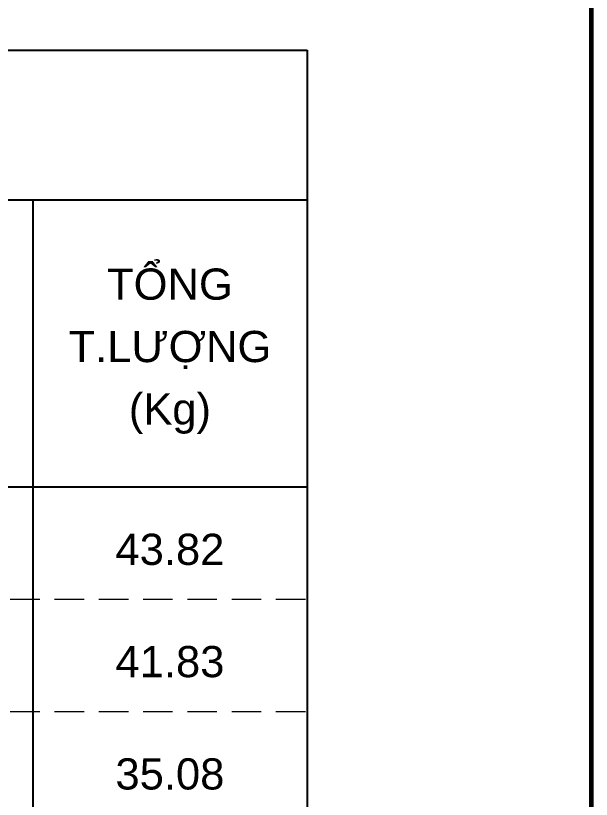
# Model space of a CAD drawing. Header units: millimetres. Extents: x 142758 to 365363, y -504867 to -449406.
# Drawn here: x 332381 to 334331, y -471455 to -468802 of the extents above; entities that cross this region are included whole.
import ezdxf
from ezdxf.enums import TextEntityAlignment as Align

# ---------------------------------------------------------------- set-up
doc = ezdxf.new("R2010")
doc.units = ezdxf.units.MM
doc.header["$LTSCALE"] = 20
doc.header["$MEASUREMENT"] = 0
doc.linetypes.add('HIDDEN', pattern=[0.375, 0.25, -0.125])
doc.layers.add('Khungten_LCDI', color=7, linetype='Continuous')
for name, color, linetype, lineweight in [('LC MANH DUT', 35, 'HIDDEN', 5), ('LC Net thay', 7, 'Continuous', 25), ('LC Text1', 3, 'Continuous', 20), ('TextThep', 7, 'Continuous', 0)]:
    doc.layers.add(name, color=color, linetype=linetype, lineweight=lineweight)
doc.styles.add('Hoa', font='micross.ttf')
doc.styles.add('Khungten', font='VHAVAN.TTF', dxfattribs={"width": 0.9, "height": 5000})
doc.styles.add('Thuong', font='micross.ttf')
doc.styles.add('Title', font='VHBLACK.TTF', dxfattribs={"width": 0.8})

# ---------------------------------------------------------------- blocks, each defined once
blk = doc.blocks.new('lcdi fix')
at = {"layer": 'Khungten_LCDI', "color": 5, "lineweight": 60}
blk.add_line((36600, 14650), (36600, -14650), dxfattribs=at)
at = {"color": 7, "style": 'Khungten', "width": 0.8}
for tag, p in [('REVISION', (39498.8, -10746.3)), ('NGAYHT', (39546.1, -11609.4))]:
    blk.add_attdef(tag, text='', height=200, dxfattribs=at).set_placement(p, align=Align.CENTER)
at = {"layer": 'LC Text1', "style": 'Title', "width": 1.485915}
for tag, p, p2 in [('TENBANVE1', (36912.7, -8885.8), (40339.1, -8885.8)), ('TENBANVE2', (36912.7, -9562.5), (40339.1, -9562.5))]:
    blk.add_attdef(tag, text='', height=250, dxfattribs=at).set_placement(p, p2, align=Align.FIT)
at = {"layer": 'LC Text1', "style": 'Title', "width": 0.7}
blk.add_attdef('SOBANVE', text='', height=250, dxfattribs=at).set_placement((39562, -13896.2), align=Align.CENTER)

msp = doc.modelspace()

# ---------------------------------------------------------------- linework, layer by layer
at = {"layer": 'LC MANH DUT', "ltscale": 20}
for p, q in [((325913.1, -470777.1), (333368.5, -470777.1)), ((325913.1, -471157.3), (333368.5, -471157.3))]:
    msp.add_line(p, q, dxfattribs=at)
at = {"layer": 'LC Net thay'}
for p, q in [((325279.5, -468918.6), (333368.5, -468918.6)), ((333368.5, -468918.6), (333368.5, -476014.9)), ((325279.5, -469425.5), (333368.5, -469425.5)), ((332439.2, -469425.5), (332439.2, -474958.9)), ((325279.5, -470397), (333368.5, -470397))]:
    msp.add_line(p, q, dxfattribs=at)

# ---------------------------------------------------------------- block references
at = {"layer": 'LC Net thay', "xscale": 0.55, "yscale": 0.55, "zscale": 0.55}
msp.add_blockref('lcdi fix', (314201.3, -470649.3), dxfattribs=at)

# ---------------------------------------------------------------- texts
at = {"layer": 'LC Text1'}
for s, style, p in [('TỔNG', 'Hoa', (332903.8, -469763.4)), ('T.LƯỢNG', 'Hoa', (332903.8, -469974.6)), ('(Kg)', 'Thuong', (332903.8, -470185.8))]:
    msp.add_text(s, height=105.6, dxfattribs=dict(at, style=style)).set_placement(p, align=Align.CENTER)
at = {"layer": 'TextThep', "color": 7, "style": 'Hoa'}
for s, p in [('43.82', (332903.8, -470692.7)), ('35.08', (332903.8, -471453))]:
    msp.add_text(s, height=105.6, dxfattribs=at).set_placement(p, align=Align.BOTTOM_CENTER)
at = {"layer": 'TextThep', "style": 'Hoa'}
msp.add_text('41.83', height=105.6, dxfattribs=at).set_placement((332903.8, -471072.8), align=Align.BOTTOM_CENTER)

doc.saveas('drawing.dxf')
